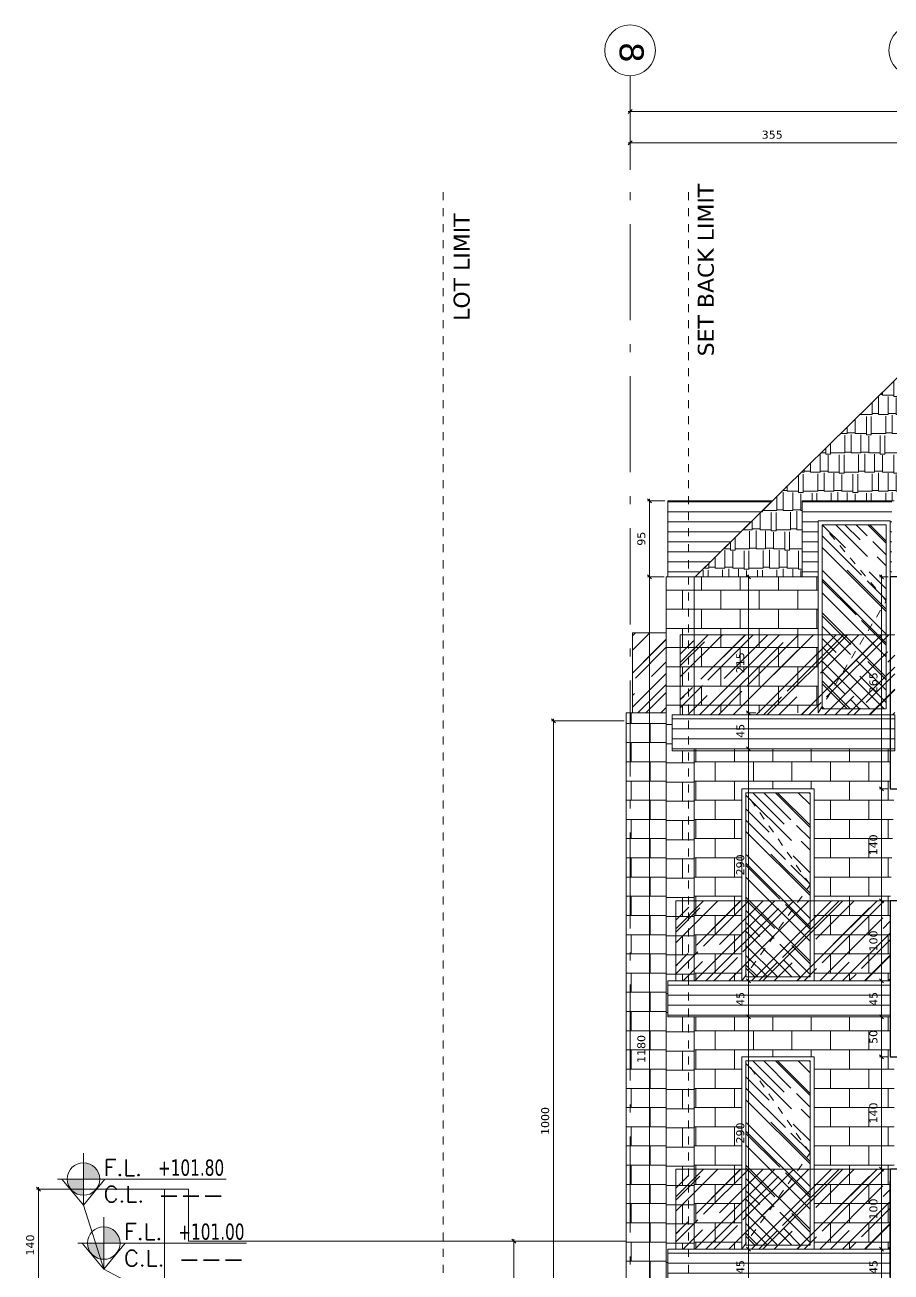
# Model space of a CAD drawing. Header units: inches. Extents: x -48 to 777, y -156 to 510.
# Drawn here: x 677.31 to 688.13, y -47.2 to -31.62 of the extents above; entities that cross this region are included whole.
import ezdxf
from ezdxf.enums import TextEntityAlignment as Align

# ---------------------------------------------------------------- set-up
doc = ezdxf.new("R2010")
doc.units = ezdxf.units.IN
doc.header["$MEASUREMENT"] = 0
for name, pattern in [('ACAD_ISO10W100', [18, 12, -3, 0, -3]), ('HIDDEN', [0.375, 0.25, -0.125]), ('NUHA', [1.45, 0.75, -0.25, 0.2, -0.25])]:
    doc.linetypes.add(name, pattern=pattern)
doc.layers.get('Defpoints').update_dxf_attribs({"lineweight": 5})
for name, color, linetype, lineweight in [('A-ANNOTATION', 34, 'Continuous', 5), ('A-AXIS ST', 251, 'ACAD_ISO10W100', 5), ('A-DIM', 9, 'Continuous', 5), ('A-HIDDEN', 254, 'HIDDEN', 5), ('A-PROJECTION2', 5, 'Continuous', 20), ('A-SIGNS1', 20, 'Continuous', 15), ('A-SIGNS2', 30, 'Continuous', 15), ('A-TEXT', 50, 'Continuous', 15), ('A-WINDOWS', 4, 'Continuous', 20), ('C-STONE', 42, 'Continuous', 30), ('D-GLASS', 171, 'Continuous', 20), ('D-STONE', 52, 'Continuous', 20), ('D-WOOD', 32, 'Continuous', 20), ('H-GLASS', 111, 'Continuous', 5), ('H-WOOD', 26, 'Continuous', 5)]:
    doc.layers.add(name, color=color, linetype=linetype, lineweight=lineweight)
doc.layers.add('H-STONE', color=7, linetype='Continuous', lineweight=5, true_color=0xc8bd6a)
doc.layers.add('HH-DARK GREY', color=7, linetype='Continuous', lineweight=5, true_color=0x404040)
doc.styles.add('ROMAND', font='verdana.ttf')
doc.styles.add('ROMANS', font='romans__.ttf', dxfattribs={"height": 0.14})
doc.dimstyles.new('M-1.50', dxfattribs={"dimtxt": 0.1, "dimasz": 0.05, "dimexe": 0.025, "dimexo": 0.025, "dimgap": 0.05, "dimtad": 1, "dimlfac": 100, "dimrnd": 0.5, "dimzin": 9, "dimdsep": 46, "dimtxsty": 'ROMAND', "dimblk": 'OBLIQUE', "dimcen": 1, "dimdle": 0.025, "dimclrd": 256, "dimclre": 256, "dimclrt": 2, "dimadec": 0, "dimazin": 0, "dimtfac": 0.666667, "dimtmove": 2, "dimatfit": 3, "dimfxl": 0.04, "dimtolj": 1, "dimtzin": 5, "dimlwd": -1, "dimlwe": -1, "dimarcsym": 0})
pattern_1 = [(0, (545.0552, -51.86235), (0, 0.24), []), (90, (545.0552, -51.86235), (-0.24, 0.24), [0.24, -0.24])]

# ---------------------------------------------------------------- blocks, each defined once
blk = doc.blocks.new('GXFHGCGFCD')
at = {"layer": 'A-SIGNS1', "linetype": 'NUHA'}
h = blk.add_hatch(color=256, dxfattribs=at)
h.paths.add_polyline_path([(90.382, 61.33), (90.382, 61.17), (90.542, 61.17, 0.414214)])
h.paths.add_polyline_path([(90.382, 61.17), (90.222, 61.17, 0.414214), (90.382, 61.01)])
at = {"layer": 'A-SIGNS1'}
for p, q in [((90.382, 60.914), (90.382, 61.426)), ((90.126, 61.17), (91.79, 61.17))]:
    blk.add_line(p, q, dxfattribs=at)
blk.add_circle((90.382, 61.17), 0.16, dxfattribs=at)
blk = doc.blocks.new('DGXFHXFGDFD')
at = {"layer": 'A-SIGNS1'}
blk.add_blockref('GXFHGCGFCD', (0, 0), dxfattribs=at)
at = {"layer": 'A-SIGNS2', "linetype": 'NUHA', "style": 'ROMANS'}
for s, p in [('F.L.', (90.583, 61.203)), ('C.L.', (90.583, 60.941))]:
    blk.add_text(s, height=0.16, dxfattribs=at).set_placement(p)
at = {"layer": 'A-SIGNS2', "style": 'ROMANS', "width": 0.910135, "flags": 4}
for tag, p, p2 in [('NIV.FINI', (91.116, 61.203), (91.79, 61.203)), ('NIV.BETON', (91.116, 60.941), (91.79, 60.941))]:
    blk.add_attdef(tag, text='', height=0.16, dxfattribs=at).set_placement(p, p2, align=Align.FIT)
blk = doc.blocks.new('_Oblique')
at = {"color": 0, "linetype": 'ByBlock', "lineweight": -2}
blk.add_line((-0.5, -0.5), (0.5, 0.5), dxfattribs=at)
blk = doc.blocks.new('*D2273')
at = {"layer": 'A-DIM', "transparency": 16777216}
for p, q in [((684.798, -40.31), (683.89, -40.31)), ((683.915, -40.285), (683.915, -50.335)), ((684.648, -50.31), (683.89, -50.31))]:
    blk.add_line(p, q, dxfattribs=at)
at = {"layer": 'Defpoints', "color": 0, "transparency": 16777216}
for p in [(684.823, -40.31), (683.915, -50.31), (684.673, -50.31)]:
    blk.add_point(p, dxfattribs=at)
at = {"layer": 'A-DIM', "transparency": 16777216, "xscale": 0.05, "yscale": 0.05, "zscale": 0.05}
for p, rotation in [((683.915, -40.31), 90), ((683.915, -50.31), 270)]:
    blk.add_blockref('_Oblique', p, dxfattribs=dict(at, rotation=rotation))
at = {"layer": 'A-DIM', "color": 2, "transparency": 16777216, "insert": (683.813, -45.31), "char_height": 0.1, "attachment_point": 5, "rotation": 90, "style": 'ROMAND'}
blk.add_mtext('\\A1;1000', dxfattribs=at)
blk = doc.blocks.new('*D2278')
at = {"layer": 'A-DIM', "transparency": 16777216}
for p, q in [((688.015, -47.385), (688.015, -46.885)), ((688.098, -46.91), (687.99, -46.91)), ((688.098, -47.36), (687.99, -47.36))]:
    blk.add_line(p, q, dxfattribs=at)
at = {"layer": 'Defpoints', "color": 0, "transparency": 16777216}
for p in [(688.015, -46.91), (688.123, -46.91), (688.123, -47.36)]:
    blk.add_point(p, dxfattribs=at)
at = {"layer": 'A-DIM', "transparency": 16777216, "xscale": 0.05, "yscale": 0.05, "zscale": 0.05}
for p, rotation in [((688.015, -46.91), 90), ((688.015, -47.36), 270)]:
    blk.add_blockref('_Oblique', p, dxfattribs=dict(at, rotation=rotation))
at = {"layer": 'A-DIM', "color": 2, "transparency": 16777216, "insert": (687.914, -47.135), "char_height": 0.1, "attachment_point": 5, "rotation": 90, "style": 'ROMAND'}
blk.add_mtext('\\A1;45', dxfattribs=at)
blk = doc.blocks.new('*D2279')
at = {"layer": 'A-DIM', "transparency": 16777216}
for p, q in [((688.098, -45.91), (687.99, -45.91)), ((688.015, -46.935), (688.015, -45.885)), ((688.098, -46.91), (687.99, -46.91))]:
    blk.add_line(p, q, dxfattribs=at)
at = {"layer": 'Defpoints', "color": 0, "transparency": 16777216}
for p in [(688.015, -45.91), (688.123, -45.91), (688.123, -46.91)]:
    blk.add_point(p, dxfattribs=at)
at = {"layer": 'A-DIM', "transparency": 16777216, "xscale": 0.05, "yscale": 0.05, "zscale": 0.05}
for p, rotation in [((688.015, -45.91), 90), ((688.015, -46.91), 270)]:
    blk.add_blockref('_Oblique', p, dxfattribs=dict(at, rotation=rotation))
at = {"layer": 'A-DIM', "color": 2, "transparency": 16777216, "insert": (687.913, -46.41), "char_height": 0.1, "attachment_point": 5, "rotation": 90, "style": 'ROMAND'}
blk.add_mtext('\\A1;100', dxfattribs=at)
blk = doc.blocks.new('*D2280')
at = {"layer": 'A-DIM', "transparency": 16777216}
for p, q in [((688.098, -44.51), (687.99, -44.51)), ((688.015, -45.935), (688.015, -44.485)), ((688.098, -45.91), (687.99, -45.91))]:
    blk.add_line(p, q, dxfattribs=at)
at = {"layer": 'Defpoints', "color": 0, "transparency": 16777216}
for p in [(688.015, -44.51), (688.123, -44.51), (688.123, -45.91)]:
    blk.add_point(p, dxfattribs=at)
at = {"layer": 'A-DIM', "transparency": 16777216, "xscale": 0.05, "yscale": 0.05, "zscale": 0.05}
for p, rotation in [((688.015, -44.51), 90), ((688.015, -45.91), 270)]:
    blk.add_blockref('_Oblique', p, dxfattribs=dict(at, rotation=rotation))
at = {"layer": 'A-DIM', "color": 2, "transparency": 16777216, "insert": (687.913, -45.21), "char_height": 0.1, "attachment_point": 5, "rotation": 90, "style": 'ROMAND'}
blk.add_mtext('\\A1;140', dxfattribs=at)
blk = doc.blocks.new('*D2281')
at = {"layer": 'A-DIM', "transparency": 16777216}
for p, q in [((688.098, -44.01), (687.99, -44.01)), ((688.015, -44.535), (688.015, -43.985)), ((688.098, -44.51), (687.99, -44.51))]:
    blk.add_line(p, q, dxfattribs=at)
at = {"layer": 'Defpoints', "color": 0, "transparency": 16777216}
for p in [(688.015, -44.01), (688.123, -44.01), (688.123, -44.51)]:
    blk.add_point(p, dxfattribs=at)
at = {"layer": 'A-DIM', "transparency": 16777216, "xscale": 0.05, "yscale": 0.05, "zscale": 0.05}
for p, rotation in [((688.015, -44.01), 90), ((688.015, -44.51), 270)]:
    blk.add_blockref('_Oblique', p, dxfattribs=dict(at, rotation=rotation))
at = {"layer": 'A-DIM', "color": 2, "transparency": 16777216, "insert": (687.913, -44.26), "char_height": 0.1, "attachment_point": 5, "rotation": 90, "style": 'ROMAND'}
blk.add_mtext('\\A1;50', dxfattribs=at)
blk = doc.blocks.new('*D2282')
at = {"layer": 'A-DIM', "transparency": 16777216}
for p, q in [((688.098, -43.56), (687.99, -43.56)), ((688.015, -44.035), (688.015, -43.535)), ((688.098, -44.01), (687.99, -44.01))]:
    blk.add_line(p, q, dxfattribs=at)
at = {"layer": 'Defpoints', "color": 0, "transparency": 16777216}
for p in [(688.015, -43.56), (688.123, -43.56), (688.123, -44.01)]:
    blk.add_point(p, dxfattribs=at)
at = {"layer": 'A-DIM', "transparency": 16777216, "xscale": 0.05, "yscale": 0.05, "zscale": 0.05}
for p, rotation in [((688.015, -43.56), 90), ((688.015, -44.01), 270)]:
    blk.add_blockref('_Oblique', p, dxfattribs=dict(at, rotation=rotation))
at = {"layer": 'A-DIM', "color": 2, "transparency": 16777216, "insert": (687.914, -43.785), "char_height": 0.1, "attachment_point": 5, "rotation": 90, "style": 'ROMAND'}
blk.add_mtext('\\A1;45', dxfattribs=at)
blk = doc.blocks.new('*D2283')
at = {"layer": 'A-DIM', "transparency": 16777216}
for p, q in [((688.015, -43.585), (688.015, -42.535)), ((688.098, -42.56), (687.99, -42.56)), ((688.098, -43.56), (687.99, -43.56))]:
    blk.add_line(p, q, dxfattribs=at)
at = {"layer": 'Defpoints', "color": 0, "transparency": 16777216}
for p in [(688.015, -42.56), (688.123, -42.56), (688.123, -43.56)]:
    blk.add_point(p, dxfattribs=at)
at = {"layer": 'A-DIM', "transparency": 16777216, "xscale": 0.05, "yscale": 0.05, "zscale": 0.05}
for p, rotation in [((688.015, -42.56), 90), ((688.015, -43.56), 270)]:
    blk.add_blockref('_Oblique', p, dxfattribs=dict(at, rotation=rotation))
at = {"layer": 'A-DIM', "color": 2, "transparency": 16777216, "insert": (687.913, -43.06), "char_height": 0.1, "attachment_point": 5, "rotation": 90, "style": 'ROMAND'}
blk.add_mtext('\\A1;100', dxfattribs=at)
blk = doc.blocks.new('*D2284')
at = {"layer": 'A-DIM', "transparency": 16777216}
for p, q in [((688.098, -41.16), (687.99, -41.16)), ((688.015, -42.585), (688.015, -41.135)), ((688.098, -42.56), (687.99, -42.56))]:
    blk.add_line(p, q, dxfattribs=at)
at = {"layer": 'Defpoints', "color": 0, "transparency": 16777216}
for p in [(688.015, -41.16), (688.123, -41.16), (688.123, -42.56)]:
    blk.add_point(p, dxfattribs=at)
at = {"layer": 'A-DIM', "transparency": 16777216, "xscale": 0.05, "yscale": 0.05, "zscale": 0.05}
for p, rotation in [((688.015, -41.16), 90), ((688.015, -42.56), 270)]:
    blk.add_blockref('_Oblique', p, dxfattribs=dict(at, rotation=rotation))
at = {"layer": 'A-DIM', "color": 2, "transparency": 16777216, "insert": (687.913, -41.86), "char_height": 0.1, "attachment_point": 5, "rotation": 90, "style": 'ROMAND'}
blk.add_mtext('\\A1;140', dxfattribs=at)
blk = doc.blocks.new('*D2285')
at = {"layer": 'A-DIM', "transparency": 16777216}
for p, q in [((688.015, -41.185), (688.015, -38.485)), ((688.098, -38.51), (687.99, -38.51)), ((688.098, -41.16), (687.99, -41.16))]:
    blk.add_line(p, q, dxfattribs=at)
at = {"layer": 'Defpoints', "color": 0, "transparency": 16777216}
for p in [(688.015, -38.51), (688.123, -38.51), (688.123, -41.16)]:
    blk.add_point(p, dxfattribs=at)
at = {"layer": 'A-DIM', "transparency": 16777216, "xscale": 0.05, "yscale": 0.05, "zscale": 0.05}
for p, rotation in [((688.015, -38.51), 90), ((688.015, -41.16), 270)]:
    blk.add_blockref('_Oblique', p, dxfattribs=dict(at, rotation=rotation))
at = {"layer": 'A-DIM', "color": 2, "transparency": 16777216, "insert": (687.913, -39.835), "char_height": 0.1, "attachment_point": 5, "rotation": 90, "style": 'ROMAND'}
blk.add_mtext('\\A1;265', dxfattribs=at)
blk = doc.blocks.new('*D2286')
at = {"layer": 'A-DIM', "transparency": 16777216}
for p, q in [((686.352, -38.485), (686.352, -40.685)), ((685.836, -38.51), (686.377, -38.51)), ((685.698, -40.66), (686.377, -40.66))]:
    blk.add_line(p, q, dxfattribs=at)
at = {"layer": 'Defpoints', "color": 0, "transparency": 16777216}
for p in [(685.811, -38.51), (685.673, -40.66), (686.352, -40.66)]:
    blk.add_point(p, dxfattribs=at)
at = {"layer": 'A-DIM', "transparency": 16777216, "xscale": 0.05, "yscale": 0.05, "zscale": 0.05}
for p, rotation in [((686.352, -38.51), 90), ((686.352, -40.66), 270)]:
    blk.add_blockref('_Oblique', p, dxfattribs=dict(at, rotation=rotation))
at = {"layer": 'A-DIM', "color": 2, "transparency": 16777216, "insert": (686.25, -39.585), "char_height": 0.1, "attachment_point": 5, "rotation": 90, "style": 'ROMAND'}
blk.add_mtext('\\A1;215', dxfattribs=at)
blk = doc.blocks.new('*D2287')
at = {"layer": 'A-DIM', "transparency": 16777216}
for p, q in [((685.698, -40.66), (686.377, -40.66)), ((686.352, -40.635), (686.352, -43.585)), ((686.445, -43.56), (686.327, -43.56))]:
    blk.add_line(p, q, dxfattribs=at)
at = {"layer": 'Defpoints', "color": 0, "transparency": 16777216}
for p in [(685.673, -40.66), (686.352, -43.56), (686.47, -43.56)]:
    blk.add_point(p, dxfattribs=at)
at = {"layer": 'A-DIM', "transparency": 16777216, "xscale": 0.05, "yscale": 0.05, "zscale": 0.05}
for p, rotation in [((686.352, -40.66), 90), ((686.352, -43.56), 270)]:
    blk.add_blockref('_Oblique', p, dxfattribs=dict(at, rotation=rotation))
at = {"layer": 'A-DIM', "color": 2, "transparency": 16777216, "insert": (686.25, -42.11), "char_height": 0.1, "attachment_point": 5, "rotation": 90, "style": 'ROMAND'}
blk.add_mtext('\\A1;290', dxfattribs=at)
blk = doc.blocks.new('*D2288')
at = {"layer": 'A-DIM', "transparency": 16777216}
for p, q in [((686.445, -43.56), (686.327, -43.56)), ((686.352, -43.535), (686.352, -44.035)), ((686.427, -44.01), (686.327, -44.01))]:
    blk.add_line(p, q, dxfattribs=at)
at = {"layer": 'Defpoints', "color": 0, "transparency": 16777216}
for p in [(686.47, -43.56), (686.352, -44.01), (686.452, -44.01)]:
    blk.add_point(p, dxfattribs=at)
at = {"layer": 'A-DIM', "transparency": 16777216, "xscale": 0.05, "yscale": 0.05, "zscale": 0.05}
for p, rotation in [((686.352, -43.56), 90), ((686.352, -44.01), 270)]:
    blk.add_blockref('_Oblique', p, dxfattribs=dict(at, rotation=rotation))
at = {"layer": 'A-DIM', "color": 2, "transparency": 16777216, "insert": (686.251, -43.785), "char_height": 0.1, "attachment_point": 5, "rotation": 90, "style": 'ROMAND'}
blk.add_mtext('\\A1;45', dxfattribs=at)
blk = doc.blocks.new('*D2289')
at = {"layer": 'A-DIM', "transparency": 16777216}
for p, q in [((686.427, -44.01), (686.327, -44.01)), ((686.352, -43.985), (686.352, -46.935)), ((686.597, -46.91), (686.327, -46.91))]:
    blk.add_line(p, q, dxfattribs=at)
at = {"layer": 'Defpoints', "color": 0, "transparency": 16777216}
for p in [(686.452, -44.01), (686.352, -46.91), (686.622, -46.91)]:
    blk.add_point(p, dxfattribs=at)
at = {"layer": 'A-DIM', "transparency": 16777216, "xscale": 0.05, "yscale": 0.05, "zscale": 0.05}
for p, rotation in [((686.352, -44.01), 90), ((686.352, -46.91), 270)]:
    blk.add_blockref('_Oblique', p, dxfattribs=dict(at, rotation=rotation))
at = {"layer": 'A-DIM', "color": 2, "transparency": 16777216, "insert": (686.25, -45.46), "char_height": 0.1, "attachment_point": 5, "rotation": 90, "style": 'ROMAND'}
blk.add_mtext('\\A1;290', dxfattribs=at)
blk = doc.blocks.new('*D2290')
at = {"layer": 'A-DIM', "transparency": 16777216}
for p, q in [((686.352, -46.885), (686.352, -47.385)), ((686.597, -46.91), (686.327, -46.91)), ((686.554, -47.36), (686.327, -47.36))]:
    blk.add_line(p, q, dxfattribs=at)
at = {"layer": 'Defpoints', "color": 0, "transparency": 16777216}
for p in [(686.622, -46.91), (686.352, -47.36), (686.579, -47.36)]:
    blk.add_point(p, dxfattribs=at)
at = {"layer": 'A-DIM', "transparency": 16777216, "xscale": 0.05, "yscale": 0.05, "zscale": 0.05}
for p, rotation in [((686.352, -46.91), 90), ((686.352, -47.36), 270)]:
    blk.add_blockref('_Oblique', p, dxfattribs=dict(at, rotation=rotation))
at = {"layer": 'A-DIM', "color": 2, "transparency": 16777216, "insert": (686.251, -47.135), "char_height": 0.1, "attachment_point": 5, "rotation": 90, "style": 'ROMAND'}
blk.add_mtext('\\A1;45', dxfattribs=at)
blk = doc.blocks.new('*D2291')
at = {"layer": 'A-DIM', "transparency": 16777216}
for p, q in [((685.116, -50.335), (685.116, -38.485)), ((685.298, -38.51), (685.091, -38.51)), ((684.848, -50.31), (685.141, -50.31))]:
    blk.add_line(p, q, dxfattribs=at)
at = {"layer": 'Defpoints', "color": 0, "transparency": 16777216}
for p in [(685.116, -38.51), (685.323, -38.51), (684.823, -50.31)]:
    blk.add_point(p, dxfattribs=at)
at = {"layer": 'A-DIM', "transparency": 16777216, "xscale": 0.05, "yscale": 0.05, "zscale": 0.05}
for p, rotation in [((685.116, -38.51), 90), ((685.116, -50.31), 270)]:
    blk.add_blockref('_Oblique', p, dxfattribs=dict(at, rotation=rotation))
at = {"layer": 'A-DIM', "color": 2, "transparency": 16777216, "insert": (685.014, -44.41), "char_height": 0.1, "attachment_point": 5, "rotation": 90, "style": 'ROMAND'}
blk.add_mtext('\\A1;1180', dxfattribs=at)
blk = doc.blocks.new('*D2292')
at = {"layer": 'A-DIM', "transparency": 16777216}
for p, q in [((685.116, -38.535), (685.116, -37.535)), ((685.306, -37.56), (685.091, -37.56)), ((685.298, -38.51), (685.091, -38.51))]:
    blk.add_line(p, q, dxfattribs=at)
at = {"layer": 'Defpoints', "color": 0, "transparency": 16777216}
for p in [(685.116, -37.56), (685.331, -37.56), (685.323, -38.51)]:
    blk.add_point(p, dxfattribs=at)
at = {"layer": 'A-DIM', "transparency": 16777216, "xscale": 0.05, "yscale": 0.05, "zscale": 0.05}
for p, rotation in [((685.116, -37.56), 90), ((685.116, -38.51), 270)]:
    blk.add_blockref('_Oblique', p, dxfattribs=dict(at, rotation=rotation))
at = {"layer": 'A-DIM', "color": 2, "transparency": 16777216, "insert": (685.014, -38.035), "char_height": 0.1, "attachment_point": 5, "rotation": 90, "style": 'ROMAND'}
blk.add_mtext('\\A1;95', dxfattribs=at)
blk = doc.blocks.new('*D2302')
at = {"layer": 'A-DIM', "transparency": 16777216}
for p, q in [((683.499, -46.81), (683.396, -46.81)), ((683.421, -46.785), (683.421, -50.335)), ((683.596, -50.31), (683.396, -50.31))]:
    blk.add_line(p, q, dxfattribs=at)
at = {"layer": 'Defpoints', "color": 0, "transparency": 16777216}
for p in [(683.524, -46.81), (683.421, -50.31), (683.621, -50.31)]:
    blk.add_point(p, dxfattribs=at)
at = {"layer": 'A-DIM', "transparency": 16777216, "xscale": 0.05, "yscale": 0.05, "zscale": 0.05}
for p, rotation in [((683.421, -46.81), 90), ((683.421, -50.31), 270)]:
    blk.add_blockref('_Oblique', p, dxfattribs=dict(at, rotation=rotation))
at = {"layer": 'A-DIM', "color": 2, "transparency": 16777216, "insert": (683.319, -48.56), "char_height": 0.1, "attachment_point": 5, "rotation": 90, "style": 'ROMAND'}
blk.add_mtext('\\A1;350', dxfattribs=at)
blk = doc.blocks.new('*D2305')
at = {"layer": 'A-DIM', "transparency": 16777216}
for p, q in [((679.032, -46.16), (677.457, -46.16)), ((677.482, -46.135), (677.482, -47.585)), ((679.024, -47.56), (677.457, -47.56))]:
    blk.add_line(p, q, dxfattribs=at)
at = {"layer": 'Defpoints', "color": 0, "transparency": 16777216}
for p in [(679.057, -46.16), (677.482, -47.56), (679.049, -47.56)]:
    blk.add_point(p, dxfattribs=at)
at = {"layer": 'A-DIM', "transparency": 16777216, "xscale": 0.05, "yscale": 0.05, "zscale": 0.05}
for p, rotation in [((677.482, -46.16), 90), ((677.482, -47.56), 270)]:
    blk.add_blockref('_Oblique', p, dxfattribs=dict(at, rotation=rotation))
at = {"layer": 'A-DIM', "color": 2, "transparency": 16777216, "insert": (677.38, -46.86), "char_height": 0.1, "attachment_point": 5, "rotation": 90, "style": 'ROMAND'}
blk.add_mtext('\\A1;140', dxfattribs=at)
blk = doc.blocks.new('*D2326')
at = {"layer": 'A-DIM', "transparency": 16777216}
for p, q in [((684.848, -33.09), (688.448, -33.09)), ((684.873, -33.428), (684.873, -33.065)), ((688.423, -33.428), (688.423, -33.065))]:
    blk.add_line(p, q, dxfattribs=at)
at = {"layer": 'Defpoints', "color": 0, "transparency": 16777216}
for p in [(688.423, -33.09), (684.873, -33.453), (688.423, -33.453)]:
    blk.add_point(p, dxfattribs=at)
at = {"layer": 'A-DIM', "transparency": 16777216, "xscale": 0.05, "yscale": 0.05, "zscale": 0.05, "rotation": 180}
blk.add_blockref('_Oblique', (684.873, -33.09), dxfattribs=at)
at = {"layer": 'A-DIM', "transparency": 16777216, "xscale": 0.05, "yscale": 0.05, "zscale": 0.05}
blk.add_blockref('_Oblique', (688.423, -33.09), dxfattribs=at)
at = {"layer": 'A-DIM', "color": 2, "transparency": 16777216, "insert": (686.648, -32.988), "char_height": 0.1, "attachment_point": 5, "style": 'ROMAND'}
blk.add_mtext('\\A1;355', dxfattribs=at)
blk = doc.blocks.new('*D2333')
at = {"layer": 'A-DIM', "transparency": 16777216}
for p, q in [((702.548, -32.698), (684.848, -32.698)), ((684.873, -33.428), (684.873, -32.673)), ((702.523, -33.259), (702.523, -32.673))]:
    blk.add_line(p, q, dxfattribs=at)
at = {"layer": 'Defpoints', "color": 0, "transparency": 16777216}
for p in [(684.873, -32.698), (702.523, -33.284), (684.873, -33.453)]:
    blk.add_point(p, dxfattribs=at)
at = {"layer": 'A-DIM', "transparency": 16777216, "xscale": 0.05, "yscale": 0.05, "zscale": 0.05, "rotation": 180}
blk.add_blockref('_Oblique', (684.873, -32.698), dxfattribs=at)
at = {"layer": 'A-DIM', "transparency": 16777216, "xscale": 0.05, "yscale": 0.05, "zscale": 0.05}
blk.add_blockref('_Oblique', (702.523, -32.698), dxfattribs=at)
at = {"layer": 'A-DIM', "color": 2, "transparency": 16777216, "insert": (693.698, -32.596), "char_height": 0.1, "attachment_point": 5, "style": 'ROMAND'}
blk.add_mtext('\\A1;1765', dxfattribs=at)
blk = doc.blocks.new('*D2346')
at = {"layer": 'A-DIM', "transparency": 16777216}
for p, q in [((686.352, -40.185), (686.352, -40.685)), ((686.445, -40.21), (686.327, -40.21)), ((686.427, -40.66), (686.327, -40.66))]:
    blk.add_line(p, q, dxfattribs=at)
at = {"layer": 'Defpoints', "color": 0, "transparency": 16777216}
for p in [(686.47, -40.21), (686.352, -40.66), (686.452, -40.66)]:
    blk.add_point(p, dxfattribs=at)
at = {"layer": 'A-DIM', "transparency": 16777216, "xscale": 0.05, "yscale": 0.05, "zscale": 0.05}
for p, rotation in [((686.352, -40.21), 90), ((686.352, -40.66), 270)]:
    blk.add_blockref('_Oblique', p, dxfattribs=dict(at, rotation=rotation))
at = {"layer": 'A-DIM', "color": 2, "transparency": 16777216, "insert": (686.251, -40.435), "char_height": 0.1, "attachment_point": 5, "rotation": 90, "style": 'ROMAND'}
blk.add_mtext('\\A1;45', dxfattribs=at)

msp = doc.modelspace()

# ---------------------------------------------------------------- hatches: boundary and pattern name
at = {"layer": 'H-GLASS'}
h = msp.add_hatch(dxfattribs=at)
h.set_pattern_fill('AR-RROOF', color=256, scale=0.3, angle=135)
h.set_pattern_definition([(135, (546.0074, -48.31235), (-0.6788225, 0.25455844), [4.5, -0.6, 1.5, -0.3]), (135, (545.6192, -48.1363), (-0.0700036, -0.4942676), [0.9, -0.099, 1.8, -0.225]), (135, (545.72101, -48.3866), (-1.24521504, 0.96095812), [2.4, -0.42, 1.2, -0.3])])
h.paths.add_polyline_path([(688.07293, -40.15983), (687.27293, -40.15983), (687.27293, -37.85983), (688.07293, -37.85983)])
h = msp.add_hatch(dxfattribs=at)
h.set_pattern_fill('AR-RROOF', color=256, scale=0.3, angle=45)
h.set_pattern_definition([(45, (681.03277, 340.37487), (0.25455844, 0.6788225), [4.5, -0.6, 1.5, -0.3]), (45, (681.20884, 340.76308), (-0.49426764, 0.07000357), [0.9, -0.099, 1.8, -0.225]), (45, (680.95853, 340.66125), (0.96095812, 1.24521504), [2.4, -0.42, 1.2, -0.3])])
h.paths.add_polyline_path([(685.32293, -40.20983), (685.32293, -39.20983), (684.90293, -39.20983), (684.90293, -40.20983)])
h = msp.add_hatch(dxfattribs=at)
h.set_pattern_fill('AR-RROOF', color=256, scale=0.3, angle=45)
h.set_pattern_definition([(45, (681.93986, 340.34987), (0.25455844, 0.6788225), [4.5, -0.6, 1.5, -0.3]), (45, (682.11593, 340.73808), (-0.49426764, 0.07000357), [0.9, -0.099, 1.8, -0.225]), (45, (681.86562, 340.63625), (0.96095812, 1.24521504), [2.4, -0.42, 1.2, -0.3])])
h.paths.add_polyline_path([(685.50002, -39.23483), (685.50002, -40.23483), (688.18002, -40.23483), (688.18002, -39.23483)])
h = msp.add_hatch(dxfattribs=at)
h.set_pattern_fill('AR-RROOF', color=256, scale=0.3, angle=135)
h.set_pattern_definition([(135, (545.0552, -51.86235), (-0.6788225, 0.25455844), [4.5, -0.6, 1.5, -0.3]), (135, (544.667, -51.6863), (-0.0700036, -0.4942676), [0.9, -0.099, 1.8, -0.225]), (135, (544.76883, -51.9366), (-1.24521504, 0.96095812), [2.4, -0.42, 1.2, -0.3])])
h.paths.add_polyline_path([(687.12075, -43.50983), (686.32075, -43.50983), (686.32075, -41.20983), (687.12075, -41.20983)])
h = msp.add_hatch(dxfattribs=at)
h.set_pattern_fill('AR-RROOF', color=256, scale=0.3, angle=45)
h.set_pattern_definition([(45, (681.88277, 337.02487), (0.25455844, 0.6788225), [4.5, -0.6, 1.5, -0.3]), (45, (682.05884, 337.41308), (-0.49426764, 0.07000357), [0.9, -0.099, 1.8, -0.225]), (45, (681.80853, 337.31125), (0.96095812, 1.24521504), [2.4, -0.42, 1.2, -0.3])])
h.paths.add_polyline_path([(685.44293, -42.55983), (685.44293, -43.55983), (688.12293, -43.55983), (688.12293, -42.55983)])
h = msp.add_hatch(dxfattribs=at)
h.set_pattern_fill('AR-RROOF', color=256, scale=0.3, angle=135)
h.set_pattern_definition([(135, (545.0552, -55.21235), (-0.6788225, 0.25455844), [4.5, -0.6, 1.5, -0.3]), (135, (544.667, -55.0363), (-0.0700036, -0.4942676), [0.9, -0.099, 1.8, -0.225]), (135, (544.76883, -55.2866), (-1.24521504, 0.96095812), [2.4, -0.42, 1.2, -0.3])])
h.paths.add_polyline_path([(687.12075, -46.85983), (686.32075, -46.85983), (686.32075, -44.55983), (687.12075, -44.55983)])
h = msp.add_hatch(dxfattribs=at)
h.set_pattern_fill('AR-RROOF', color=256, scale=0.3, angle=45)
h.set_pattern_definition([(45, (681.88277, 333.67487), (0.25455844, 0.6788225), [4.5, -0.6, 1.5, -0.3]), (45, (682.05884, 334.06308), (-0.49426764, 0.07000357), [0.9, -0.099, 1.8, -0.225]), (45, (681.80853, 333.96125), (0.96095812, 1.24521504), [2.4, -0.42, 1.2, -0.3])])
h.paths.add_polyline_path([(685.44293, -45.90983), (685.44293, -46.90983), (688.12293, -46.90983), (688.12293, -45.90983)])
at = {"layer": 'H-STONE'}
h = msp.add_hatch(dxfattribs=at)
h.set_pattern_fill('AR-B816', color=256, scale=0.03)
h.set_pattern_definition([(0, (-130.71366, 6.4438), (0, 0.24), []), (90, (-130.71366, 6.4438), (-0.24, 0.24), [0.24, -0.24])])
h.paths.add_polyline_path([(685.67293, -40.68483), (685.40002, -40.68483), (685.40002, -40.23483), (685.67293, -40.23483), (685.67293, -40.20983), (687.22293, -40.20983), (687.22293, -38.50983), (685.32293, -38.50983), (685.32293, -50.30983), (685.67293, -50.30983), (685.67293, -47.35983), (685.34293, -47.35983), (685.34293, -46.90983), (685.67293, -46.90983), (685.67293, -44.00983), (685.34293, -44.00983), (685.34293, -43.55983), (685.67293, -43.55983)])
h = msp.add_hatch(dxfattribs=at)
h.set_pattern_fill('AR-B816', color=256, scale=0.03)
h.set_pattern_definition([(0, (545.2052, -51.86235), (0, 0.24), []), (90, (545.2052, -51.86235), (-0.24, 0.24), [0.24, -0.24])])
h.paths.add_polyline_path([(685.32293, -40.20983), (684.82293, -40.20983), (684.82293, -50.30983), (685.32293, -50.30983)])
h = msp.add_hatch(dxfattribs=at)
h.set_pattern_fill('AR-B816', color=256, scale=0.03)
h.set_pattern_definition(pattern_1)
h.paths.add_polyline_path([(688.17293, -41.15983), (688.12293, -41.15983), (688.12293, -40.65983), (685.67293, -40.65983), (685.67293, -43.55983), (686.27075, -43.55983), (686.27075, -41.15983), (687.17075, -41.15983), (687.17075, -43.55983), (688.12293, -43.55983), (688.12293, -42.55983)])
h = msp.add_hatch(dxfattribs=at)
h.set_pattern_fill('AR-B816', color=256, scale=0.03)
h.set_pattern_definition(pattern_1)
h.paths.add_polyline_path([(688.17293, -44.50983), (688.12293, -44.50983), (688.12293, -44.00983), (686.92293, -44.00983), (685.67293, -44.00983), (685.67293, -46.90983), (685.75293, -46.90983), (685.75293, -45.90983), (686.27075, -45.90983), (686.27075, -44.50983), (687.17075, -44.50983), (687.17075, -45.90983), (688.12293, -45.90983), (688.17293, -45.90983)])
h = msp.add_hatch(dxfattribs=at)
h.set_pattern_fill('AR-B816', color=256, scale=0.03)
h.set_pattern_definition(pattern_1)
h.paths.add_polyline_path([(686.27075, -45.90983), (685.75293, -45.90983), (685.75293, -46.90983), (686.27075, -46.90983)], flags=17)
h = msp.add_hatch(dxfattribs=at)
h.set_pattern_fill('AR-B816', color=256, scale=0.03)
h.set_pattern_definition(pattern_1)
h.paths.add_polyline_path([(687.17075, -45.90983), (687.17075, -46.90983), (688.12293, -46.90983), (688.12293, -45.90983)], flags=17)
at = {"layer": 'H-WOOD'}
h = msp.add_hatch(dxfattribs=at)
h.set_pattern_fill('ANSI31', color=256, angle=135)
h.set_pattern_definition([(180, (587.5682, -337.32274), (-1e-17, -0.125), [])])
h.paths.add_polyline_path([(686.65196, -37.55983), (685.34293, -37.55983), (685.34293, -38.51003), (685.47293, -38.51003), (685.68712, -38.50983)])
h = msp.add_hatch(dxfattribs=at)
h.set_pattern_fill('ANSI31', color=256, angle=135)
h.set_pattern_definition([(180, (590.39616, -335.32274), (-1e-17, -0.125), [])])
h.paths.add_polyline_path([(688.12293, -37.80983), (688.12293, -38.50983), (688.14293, -38.50983), (688.14293, -37.56002), (687.02293, -37.55983), (687.02293, -38.50983), (687.22293, -38.50983), (687.22293, -37.80983)])
h = msp.add_hatch(dxfattribs=at)
h.set_pattern_fill('ANSI31', color=256, angle=135)
h.set_pattern_definition([(180, (530.6823, -48.53735), (-3e-17, -0.125), [])])
h.paths.add_polyline_path([(685.40002, -40.23483), (685.40002, -40.68483), (688.18002, -40.68483), (688.18002, -40.23483)])
h = msp.add_hatch(dxfattribs=at)
h.set_pattern_fill('ANSI31', color=256, angle=135)
h.set_pattern_definition([(180, (530.6252, -51.86235), (-3e-17, -0.125), [])])
h.paths.add_polyline_path([(685.34293, -43.55983), (685.34293, -44.00983), (688.12293, -44.00983), (688.12293, -43.55983)])
h = msp.add_hatch(dxfattribs=at)
h.set_pattern_fill('ANSI31', color=256, angle=135)
h.set_pattern_definition([(180, (530.6252, -55.21235), (-3e-17, -0.125), [])])
h.paths.add_polyline_path([(685.34293, -46.90983), (685.34293, -47.35983), (688.12293, -47.35983), (688.12293, -46.90983)])
at = {"layer": 'HH-DARK GREY'}
h = msp.add_hatch(dxfattribs=at)
h.set_pattern_fill('AR-RSHKE', color=256, scale=0.02)
h.set_pattern_definition([(0, (590.39616, -335.52274), (0.51, 0.24), [0.12, -0.1, 0.14, -0.06, 0.18, -0.08]), (0, (590.51616, -335.51274), (0.51, 0.24), [0.1, -0.38, 0.08, -0.12]), (0, (590.75616, -335.53774), (0.51, 0.24), [0.06, -0.62]), (90, (590.39616, -335.52274), (-0.17, 0.24), [0.23, -0.73]), (90, (590.51616, -335.52274), (-0.17, 0.24), [0.225, -0.735]), (90, (590.61616, -335.52274), (-0.17, 0.24), [0.21, -0.75]), (90, (590.75616, -335.53774), (-0.17, 0.24), [0.23, -0.73]), (90, (590.81616, -335.53774), (-0.17, 0.24), [0.23, -0.73]), (90, (590.99616, -335.52274), (-0.17, 0.24), [0.22, -0.74])])
h.paths.add_polyline_path([(688.72293, -35.5207), (685.68712, -38.50983), (687.02293, -38.50983), (687.02293, -37.55983), (688.17293, -37.56003), (690.4224, -37.55983), (694.57293, -35.5207)])

# ---------------------------------------------------------------- linework, layer by layer
at = {"layer": 'A-ANNOTATION'}
for centre in [(684.87293, -31.93327), (688.42293, -31.93327)]:
    msp.add_circle(centre, 0.31723, dxfattribs=at)
at = {"layer": 'A-AXIS ST', "ltscale": 0.1}
msp.add_line((684.87293, -58.10497), (684.87293, -32.2505), dxfattribs=at)
at = {"layer": 'A-HIDDEN', "ltscale": 0.4}
for p, q in [((682.53779, -33.7051), (682.53779, -58.63762)), ((685.60096, -33.7051), (685.60096, -58.63762))]:
    msp.add_line(p, q, dxfattribs=at)
for points in [[(687.22293, -40.20983), (688.07293, -38.80983), (687.27293, -37.85983)], [(686.27075, -43.55983), (687.12075, -42.35983), (686.32075, -41.20983)], [(686.27075, -46.90983), (687.12075, -45.70983), (686.32075, -44.55983)]]:
    msp.add_lwpolyline(points, dxfattribs=at)
at = {"layer": 'A-PROJECTION2'}
for p in [(684.82293, -50.30983), (685.32293, -40.20983)]:
    msp.add_line(p, (684.82293, -40.20983), dxfattribs=at)
at = {"layer": 'A-SIGNS1'}
for points in [[(678.31262, -46.03543), (678.04472, -46.35983), (677.77471, -46.03543)], [(678.56651, -46.83543), (678.29861, -47.15983), (678.0286, -46.83543)]]:
    msp.add_lwpolyline(points, dxfattribs=at)
at = {"layer": 'A-WINDOWS'}
for p, q in [((687.22293, -37.80983), (687.22293, -40.20983)), ((688.12293, -37.80983), (687.22293, -37.80983)), ((688.12293, -37.80983), (688.12293, -40.20983)), ((686.27075, -41.15983), (686.27075, -43.55983)), ((687.17075, -41.15983), (686.27075, -41.15983)), ((687.17075, -41.15983), (687.17075, -43.55983)), ((686.27075, -44.50983), (686.27075, -46.90983)), ((687.17075, -44.50983), (686.27075, -44.50983)), ((687.17075, -44.50983), (687.17075, -46.90983))]:
    msp.add_line(p, q, dxfattribs=at)
for points in [[(688.07293, -40.15983), (687.27293, -40.15983), (687.27293, -37.85983), (688.07293, -37.85983)], [(687.12075, -43.50983), (686.32075, -43.50983), (686.32075, -41.20983), (687.12075, -41.20983)], [(687.12075, -46.85983), (686.32075, -46.85983), (686.32075, -44.55983), (687.12075, -44.55983)]]:
    msp.add_lwpolyline(points, close=True, dxfattribs=at)
at = {"layer": 'C-STONE'}
for p, q in [((688.42293, -45.90983), (688.12293, -45.90983)), ((688.12293, -47.25983), (688.12293, -46.05985))]:
    msp.add_line(p, q, dxfattribs=at)
for points in [[(688.27293, -38.52983), (688.27293, -38.50983), (688.12293, -38.50983), (688.12293, -40.81316)], [(688.12293, -40.25983), (688.12293, -41.15983), (688.42293, -41.15983), (688.42293, -41.10983)], [(688.42293, -42.60983), (688.42293, -42.55983), (688.12293, -42.55983), (688.12293, -44.50983), (688.42293, -44.50983), (688.42293, -44.45983)], [(688.42293, -45.90983), (688.12293, -45.90983), (688.12293, -47.85983), (688.42293, -47.85983), (688.42293, -47.80983)]]:
    msp.add_lwpolyline(points, dxfattribs=at)
at = {"layer": 'D-GLASS'}
for p, q in [((688.18002, -39.23483), (685.50002, -39.23483)), ((688.12293, -42.55983), (685.44293, -42.55983)), ((688.12293, -45.90983), (685.44293, -45.90983))]:
    msp.add_line(p, q, dxfattribs=at)
for points in [[(684.90293, -40.20983), (684.90293, -39.20983), (685.32293, -39.20983)], [(685.50002, -40.23483), (685.50002, -39.23483)], [(685.44293, -43.55983), (685.44293, -42.55983)], [(685.44293, -46.90983), (685.44293, -45.90983)]]:
    msp.add_lwpolyline(points, dxfattribs=at)
at = {"layer": 'D-STONE'}
for p, q in [((685.32293, -38.50983), (685.32293, -50.30983)), ((687.22293, -38.50983), (685.32293, -38.50983)), ((685.67293, -40.23483), (685.67293, -38.50983)), ((679.35664, -46.15983), (679.35664, -46.80983)), ((679.35664, -46.80983), (684.82293, -46.80983))]:
    msp.add_line(p, q, dxfattribs=at)
for points in [[(700.07295, -36.67811), (698.64992, -36.67811), (697.47257, -35.5207), (688.72293, -35.5207), (685.68712, -38.50983)], [(685.67293, -43.55983), (685.67293, -40.65983), (688.12293, -40.65983)], [(685.67293, -46.90983), (685.67293, -44.00983)], [(678.04472, -46.35983), (678.04472, -46.15983)], [(679.35664, -46.15983), (678.04472, -46.15983)], [(692.87293, -50.30983), (682.53779, -50.30983), (682.53779, -48.50983), (680.72754, -48.50983), (680.72754, -47.30983), (679.05664, -47.30983), (679.05664, -46.15983)], [(682.58779, -51.86137), (682.27708, -50.15983), (681.44137, -49.15983), (680.17293, -48.15983), (678.29861, -47.15983), (678.04472, -46.35983)]]:
    msp.add_lwpolyline(points, dxfattribs=at)
at = {"layer": 'D-WOOD'}
for p, q in [((687.02293, -37.55983), (687.02293, -38.50983)), ((688.17293, -37.56003), (687.02293, -37.55983))]:
    msp.add_line(p, q, dxfattribs=at)
for points in [[(686.65196, -37.55983), (685.34293, -37.55983), (685.34293, -38.51003), (685.47293, -38.51003), (685.68712, -38.50983)], [(688.18002, -40.23483), (685.40002, -40.23483), (685.40002, -40.68483), (688.18002, -40.68483)], [(688.12293, -43.55983), (685.34293, -43.55983), (685.34293, -44.00983), (688.12293, -44.00983)], [(688.12293, -46.90983), (685.34293, -46.90983), (685.34293, -47.35983), (688.12293, -47.35983)]]:
    msp.add_lwpolyline(points, close=True, dxfattribs=at)

# ---------------------------------------------------------------- block references
at = {"layer": 'A-SIGNS1'}
ref = msp.add_blockref('DGXFHXFGDFD', (563.51282, -123.55019), dxfattribs=dict(at, xscale=1.267200000000003, yscale=1.267200000000003, zscale=1.267200000000003))
ref.add_attrib('NIV.FINI', '+101.80', dxfattribs={"layer": 'A-SIGNS2', "height": 0.202752, "style": 'ROMAND', "width": 0.680836}).set_placement((678.97484, -45.99358), (679.8028, -45.99358), align=Align.FIT)
ref.add_attrib('NIV.BETON', '---', dxfattribs={"layer": 'A-SIGNS2', "height": 0.202752, "style": 'ROMAND', "width": 2.179409}).set_placement((678.97484, -46.32535), (679.8028, -46.32535), align=Align.FIT)
ref = msp.add_blockref('DGXFHXFGDFD', (563.7667, -124.35019), dxfattribs=dict(at, xscale=1.267200000000003, yscale=1.267200000000003, zscale=1.267200000000003))
ref.add_attrib('NIV.FINI', '+101.00', dxfattribs={"layer": 'A-SIGNS2', "height": 0.202752, "style": 'ROMAND', "width": 0.680836}).set_placement((679.22872, -46.79358), (680.05669, -46.79358), align=Align.FIT)
ref.add_attrib('NIV.BETON', '---', dxfattribs={"layer": 'A-SIGNS2', "height": 0.202752, "style": 'ROMAND', "width": 2.179409}).set_placement((679.22872, -47.12535), (680.05669, -47.12535), align=Align.FIT)

# ---------------------------------------------------------------- texts
at = {"layer": 'A-ANNOTATION', "insert": (685.04288, -29.42594), "char_height": 0.3, "width": 5.0170833, "attachment_point": 1, "rotation": 270, "style": 'ROMAND'}
msp.add_mtext('\\pi2.402;8', dxfattribs=at)
at = {"layer": 'A-TEXT', "char_height": 0.2, "width": 3.1472551, "attachment_point": 1, "rotation": 90, "style": 'ROMAND'}
for s, insert in [('SET BACK LIMIT', (685.71887, -35.75609)), ('LOT LIMIT', (682.66874, -35.31292))]:
    msp.add_mtext(s, dxfattribs=dict(at, insert=insert))

# ---------------------------------------------------------------- dimensions: what is measured, and where the dimension line sits
at = {"layer": 'A-DIM'}
for base, p1, p2, picture, middle in [((684.87293, -32.69752), (702.52293, -33.28401), (684.87293, -33.45303), '*D2333', (693.69793, -32.59554)), ((688.42293, -33.09045), (684.87293, -33.45303), (688.42293, -33.45303), '*D2326', (686.64793, -32.98837))]:
    dim = msp.add_linear_dim(base=base, p1=p1, p2=p2, dimstyle='M-1.50', dxfattribs=at)
    dim.commit()
    dim.dimension.update_dxf_attribs({"geometry": picture, "text_midpoint": middle})
for base, p1, p2, picture, middle in [((685.11587, -37.55964), (685.32293, -38.50983), (685.33105, -37.55964), '*D2292', (685.01383, -38.03474)), ((685.11587, -38.50983), (684.82293, -50.30983), (685.32293, -38.50983), '*D2291', (685.01359, -44.40983)), ((686.35187, -40.65983), (685.81061, -38.50983), (685.67293, -40.65983), '*D2286', (686.24979, -39.58483)), ((688.01544, -38.50983), (688.12293, -41.15983), (688.12293, -38.50983), '*D2285', (687.91335, -39.83483)), ((686.35187, -40.65983), (686.47016, -40.20983), (686.45188, -40.65983), '*D2346', (686.25083, -40.43483)), ((683.91512, -50.30983), (684.82293, -40.30983), (684.67293, -50.30983), '*D2273', (683.81307, -45.30983)), ((686.35187, -43.55983), (685.67293, -40.65983), (686.47016, -43.55983), '*D2287', (686.24979, -42.10983)), ((688.01544, -41.15983), (688.12293, -42.55983), (688.12293, -41.15983), '*D2284', (687.91339, -41.85983)), ((688.01544, -42.55983), (688.12293, -43.55983), (688.12293, -42.55983), '*D2283', (687.91339, -43.05983)), ((686.35187, -44.00983), (686.47016, -43.55983), (686.45188, -44.00983), '*D2288', (686.25083, -43.78483)), ((688.01544, -43.55983), (688.12293, -44.00983), (688.12293, -43.55983), '*D2282', (687.91439, -43.78483)), ((686.35187, -46.90983), (686.45188, -44.00983), (686.62221, -46.90983), '*D2289', (686.24979, -45.45983)), ((688.01544, -44.00983), (688.12293, -44.50983), (688.12293, -44.00983), '*D2281', (687.91339, -44.25983)), ((688.01544, -44.50983), (688.12293, -45.90983), (688.12293, -44.50983), '*D2280', (687.91339, -45.20983)), ((688.01544, -45.90983), (688.12293, -46.90983), (688.12293, -45.90983), '*D2279', (687.91339, -46.40983)), ((677.48161, -47.55992), (679.05664, -46.15983), (679.0485, -47.55992), '*D2305', (677.37956, -46.85988)), ((683.42123, -50.30983), (683.52412, -46.80983), (683.62143, -50.30983), '*D2302', (683.31915, -48.55983)), ((686.35187, -47.35983), (686.62221, -46.90983), (686.57922, -47.35983), '*D2290', (686.25083, -47.13483)), ((688.01544, -46.90983), (688.12293, -47.35983), (688.12293, -46.90983), '*D2278', (687.91439, -47.13483))]:
    dim = msp.add_linear_dim(base=base, p1=p1, p2=p2, angle=90, dimstyle='M-1.50', dxfattribs=at)
    dim.commit()
    dim.dimension.update_dxf_attribs({"geometry": picture, "text_midpoint": middle})

doc.saveas('drawing.dxf')
